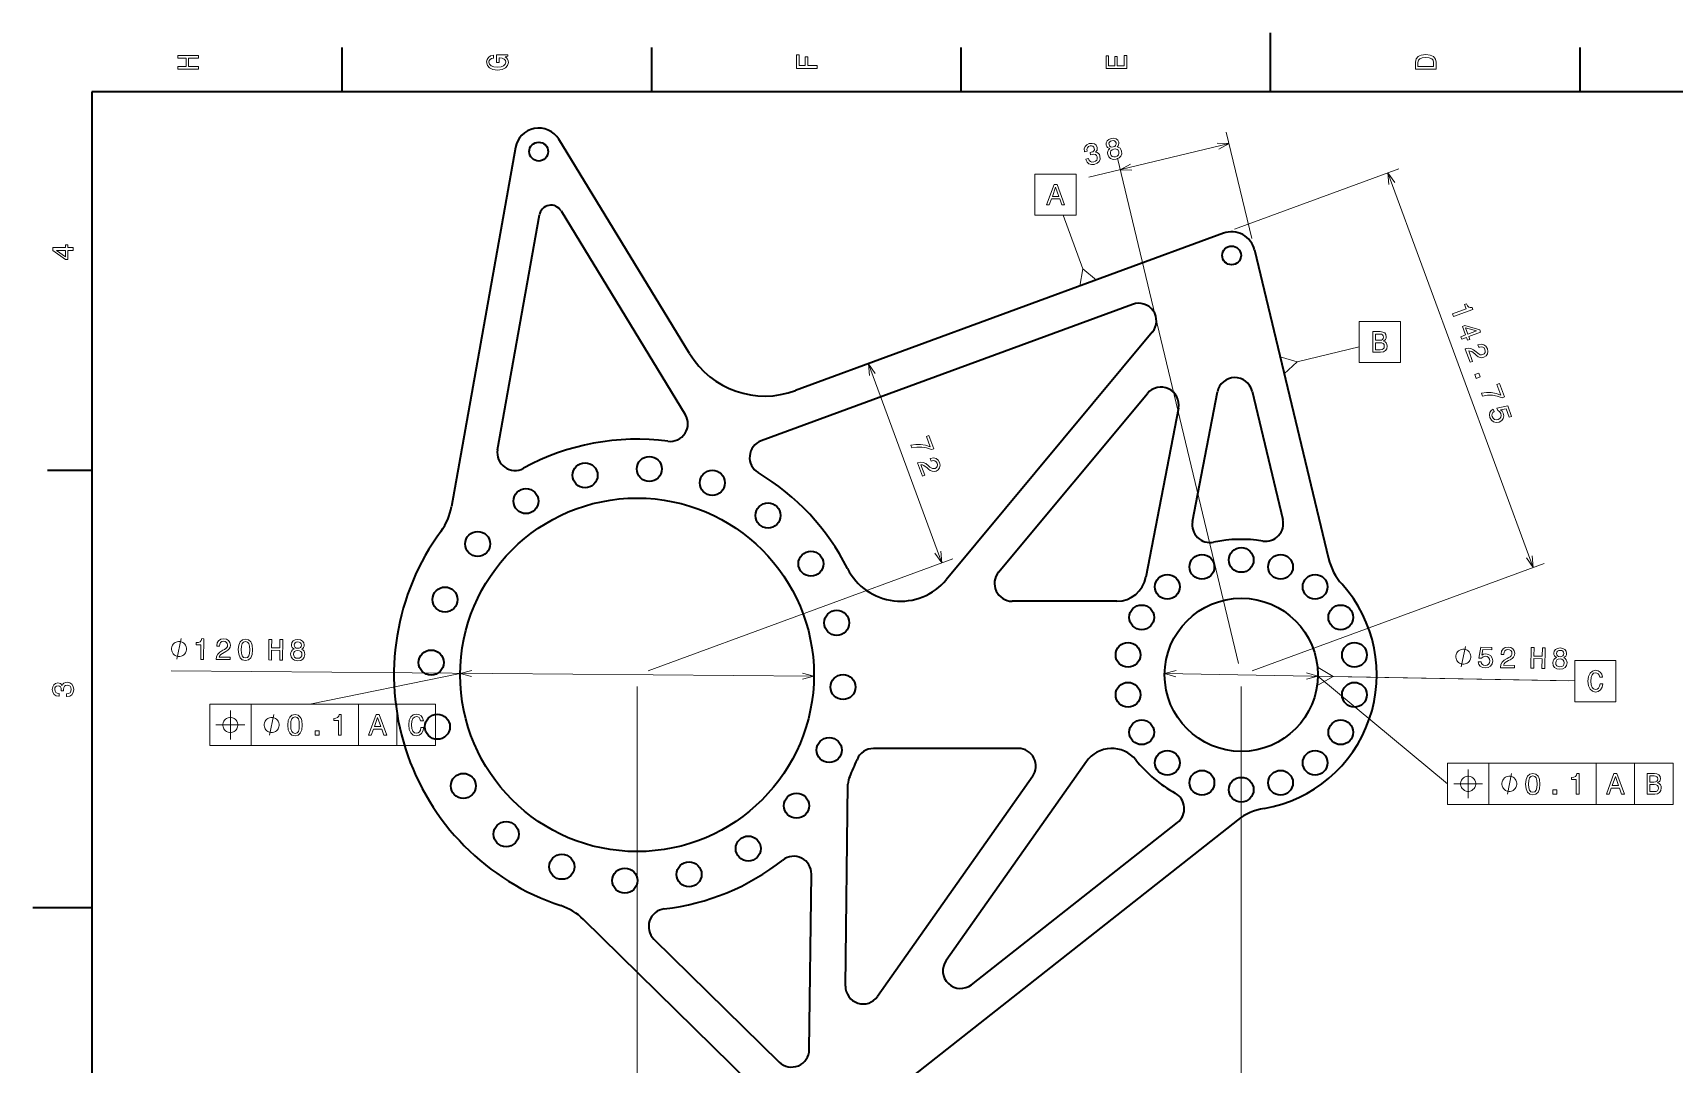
# Model space of a CAD drawing. Extents: x 0 to 420, y 0 to 297.
# Drawn here: x 0 to 278.5, y 121.9 to 297 of the extents above; entities that cross this region are included whole.
import ezdxf

# ---------------------------------------------------------------- set-up
doc = ezdxf.new("R2010")
doc.units = 0

msp = doc.modelspace()

# ---------------------------------------------------------------- linework, layer by layer
at = {"color": 7, "lineweight": 35, "ltscale": 0.25}
for p, q in [((210, 287), (210, 297)), ((10, 148.5), (0, 148.5))]:
    msp.add_line(p, q, dxfattribs=at)
at = {"color": 7, "lineweight": 35, "ltscale": 0.1875}
for p, q in [((52.5, 287), (52.5, 294.5)), ((105, 287), (105, 294.5)), ((157.5, 287), (157.5, 294.5)), ((262.5, 287), (262.5, 294.5)), ((10, 222.699997), (2.5, 222.699997))]:
    msp.add_line(p, q, dxfattribs=at)
at = {"color": 7, "lineweight": 35}
for p, q in [((410, 287), (10, 287)), ((10, 287), (10, 10)), ((111.433617, 242.538696), (89.238792, 278.921692)), ((81.885918, 277.53949), (71.035812, 216.578674)), ((78.847878, 226.229858), (85.941887, 266.08728)), ((89.618324, 266.778381), (110.701462, 232.217712)), ((202.007889, 262.966553), (129.416046, 236.27211)), ((207.278351, 260.144287), (219.827332, 207.765762)), ((186.592224, 250.904877), (123.575203, 227.731415)), ((189.933655, 246.170288), (154.973389, 204.158081)), ((163.848557, 205.443283), (189.098007, 235.785889)), ((196.768692, 214.042175), (200.985687, 236.047638)), ((206.849503, 236.181976), (212.069839, 214.392715)), ((194.350418, 233.302338), (188.846878, 204.583313)), ((167.190979, 175.524353), (142.628571, 175.524353)), ((178.742737, 173.295319), (154.948181, 139.515625)), ((169.6436, 170.796722), (143.322281, 133.429932)), ((137.869904, 135.19458), (138.293045, 169.470566)), ((204.404541, 163.354095), (136.066574, 109.527504)), ((159.25708, 135.431259), (194.209396, 162.961533)), ((131.736267, 124.406921), (132.103943, 154.19017)), ((130.789108, 109.815613), (93.420738, 146.505951)), ((105.38121, 143.171143), (126.634682, 122.303307))]:
    msp.add_line(p, q, dxfattribs=at)
at = {"color": 7, "lineweight": 13, "ltscale": 0.463879}
msp.add_line((206.812363, 262.089264), (202.489227, 280.133759), dxfattribs=at)
at = {"color": 7, "lineweight": 13}
for p, q in [((179.139008, 272.482849), (202.9552, 278.188782)), ((204.553375, 189.969315), (184.012115, 275.70697)), ((203.884995, 263.65683), (231.784241, 273.916321)), ((229.907135, 273.226044), (254.541824, 206.235428)), ((141.781281, 240.819214), (154.206207, 207.031342)), ((104.396454, 188.71463), (156.083313, 207.721619)), ((206.896454, 188.71463), (256.418945, 206.92569)), ((23.492889, 188.68042), (132.518311, 187.775299)), ((72.520386, 188.273407), (47.02161, 183.024353)), ((192.021423, 188.256714), (260.561401, 187.031418)), ((220.614929, 187.745544), (261.589539, 187.013046)), ((102.519348, 186.024353), (102.519348, 112.810822)), ((205.019348, 186.024353), (205.019348, 112.810822)), ((30.019348, 183.024353), (68.299461, 183.024353)), ((30.019348, 176.024353), (68.299461, 176.024353)), ((240.019348, 173.024353), (278.299469, 173.024353)), ((240.019348, 166.024353), (278.299469, 166.024353))]:
    msp.add_line(p, q, dxfattribs=at)
at = {"color": 7, "lineweight": 13, "ltscale": 0.241501}
msp.add_line((178.140457, 256.957886), (174.806412, 266.024353), dxfattribs=at)
at = {"color": 7, "lineweight": 13, "ltscale": 0.270501}
msp.add_line((214.497101, 241.164856), (225.019348, 243.685822), dxfattribs=at)
at = {"color": 7, "lineweight": 35, "ltscale": 0.444542}
msp.add_line((183.936234, 200.524353), (166.154572, 200.524353), dxfattribs=at)
at = {"color": 7, "lineweight": 13, "ltscale": 0.175}
for p, q in [((30.019348, 183.024353), (30.019348, 176.024353)), ((37.019348, 183.024353), (37.019348, 176.024353)), ((55.227417, 183.024353), (55.227417, 176.024353)), ((61.763439, 183.024353), (61.763439, 176.024353)), ((68.299461, 183.024353), (68.299461, 176.024353)), ((240.019348, 173.024353), (240.019348, 166.024353)), ((247.019348, 173.024353), (247.019348, 166.024353)), ((265.227417, 173.024353), (265.227417, 166.024353)), ((271.763428, 173.024353), (271.763428, 166.024353)), ((278.299469, 173.024353), (278.299469, 166.024353))]:
    msp.add_line(p, q, dxfattribs=at)
at = {"color": 7, "lineweight": 13}
for points in [[(28.083214, 290.829987), (28.083214, 291.299011), (26.439121, 291.299011), (26.439121, 292.701019), (28.083214, 292.701019), (28.083214, 293.164978), (24.583214, 293.164978), (24.583214, 292.701019), (26.010447, 292.701019), (26.010447, 291.299011), (24.583214, 291.299011), (24.583214, 290.829987)], [(80.114197, 292.922913), (80.583214, 293.008667), (80.583214, 293.260803), (78.692001, 293.260803), (78.692001, 291.984863), (79.120674, 291.984863), (79.120674, 292.771606), (79.15094, 292.771606), (79.614914, 292.71109), (79.957855, 292.549713), (80.174713, 292.302612), (80.245316, 291.994965), (80.154541, 291.652039), (79.882202, 291.384735), (79.433357, 291.213257), (78.818085, 291.15274), (78.207855, 291.208221), (77.759003, 291.3797), (77.486671, 291.652039), (77.390854, 292.020172), (77.441284, 292.272339), (77.582497, 292.479126), (77.819527, 292.630402), (78.137245, 292.716156), (78.137245, 293.215424), (77.653099, 293.08429), (77.289986, 292.837189), (77.068085, 292.489197), (76.987396, 292.050446), (77.113472, 291.475525), (77.481628, 291.041779), (78.0616, 290.764404), (78.833214, 290.668579), (79.609871, 290.764404), (80.189842, 291.041779), (80.557999, 291.450287), (80.679039, 291.964691), (80.638687, 292.252167), (80.537827, 292.509369), (80.361313, 292.731262)], [(133.083206, 290.966156), (133.083206, 291.43515), (131.474411, 291.43515), (131.474411, 292.907776), (131.055832, 292.907776), (131.055832, 291.43515), (130.006836, 291.43515), (130.006836, 293.245697), (129.583206, 293.245697), (129.583206, 290.966156)], [(185.583206, 290.940918), (185.583206, 293.159943), (185.159576, 293.159943), (185.159576, 291.404907), (183.974411, 291.404907), (183.974411, 292.968292), (183.555832, 292.968292), (183.555832, 291.404907), (182.506836, 291.404907), (182.506836, 293.119598), (182.083206, 293.119598), (182.083206, 290.940918)], [(234.583206, 291.994965), (234.583206, 290.829987), (238.083206, 290.829987), (238.083206, 291.994965), (237.97226, 292.544678), (237.634354, 292.953186), (237.084641, 293.205353), (236.333206, 293.296112), (235.566635, 293.215424), (235.264038, 293.114563), (235.021973, 292.973358), (234.694153, 292.56485), (234.613464, 292.297546)], [(235.001801, 291.959656), (235.077438, 292.342957), (235.309433, 292.605194), (235.722977, 292.761536), (236.333206, 292.811951), (236.923264, 292.7565), (237.336807, 292.600159), (237.583923, 292.332855), (237.664612, 291.959656), (237.664612, 291.299011), (235.001801, 291.299011)], [(182.734879, 277.340515), (182.517639, 277.14325), (182.391815, 276.910858), (182.341492, 276.644684), (182.376495, 276.347107), (182.55954, 275.929413), (182.866211, 275.64505), (183.285751, 275.517395), (183.805984, 275.553864), (184.281357, 275.75592), (184.597488, 276.059814), (184.742004, 276.452271), (184.72081, 276.908752), (184.612244, 277.188721), (184.451675, 277.404358), (184.229294, 277.553345), (183.951172, 277.631897), (184.119141, 277.7966), (184.217697, 277.991364), (184.254074, 278.20752), (184.225922, 278.454895), (184.064026, 278.784302), (183.791061, 279.014496), (183.414093, 279.116058), (182.961136, 279.080139), (182.536194, 278.905731), (182.24617, 278.644348), (182.102249, 278.31427), (182.112106, 277.948456), (182.194214, 277.713989), (182.324585, 277.537811)], [(182.587433, 278.020844), (182.574966, 278.246033), (182.652725, 278.440979), (182.814423, 278.588623), (183.055145, 278.687805), (183.309769, 278.707306), (183.520813, 278.648956), (183.678467, 278.510406), (183.774307, 278.305176), (183.783051, 278.073914), (183.706467, 277.874054), (183.547119, 277.716614), (183.31012, 277.623535), (183.050598, 277.602844), (182.838379, 277.666077), (182.67955, 277.80954)], [(178.657196, 275.554565), (178.665421, 275.520233), (178.856705, 275.068207), (179.171814, 274.770294), (179.588791, 274.631653), (180.089401, 274.663422), (180.579483, 274.869019), (180.910324, 275.176453), (181.073303, 275.578522), (181.055832, 276.041077), (180.947266, 276.321014), (180.782974, 276.530579), (180.562927, 276.669739), (180.295792, 276.745758), (180.551132, 277.086975), (180.562881, 277.535797), (180.397659, 277.900696), (180.117447, 278.139557), (179.730667, 278.23877), (179.244568, 278.189697), (178.82196, 278.005493), (178.535263, 277.708618), (178.396805, 277.312439), (178.432526, 276.838684), (178.44075, 276.804382), (178.877243, 276.908936), (178.841278, 277.232239), (178.914734, 277.488373), (179.08783, 277.675049), (179.365433, 277.793427), (179.629868, 277.815308), (179.840912, 277.756958), (179.993668, 277.617218), (180.091858, 277.402191), (180.105286, 277.151306), (180.026352, 276.961243), (179.843872, 276.813812), (179.571365, 276.717407), (179.378922, 276.676483), (179.471741, 276.289032), (179.709717, 276.356445), (180.029266, 276.386322), (180.287979, 276.323822), (180.47113, 276.165466), (180.580093, 275.927094), (180.594299, 275.6297), (180.502594, 275.384735), (180.308716, 275.198273), (180.020126, 275.082458), (179.699402, 275.057465), (179.438538, 275.150543), (179.239914, 275.351898), (179.108414, 275.662659)], [(182.844971, 276.469727), (182.826828, 276.740234), (182.922058, 276.970459), (183.112213, 277.150879), (183.395905, 277.265503), (183.695831, 277.29068), (183.947083, 277.216064), (184.136322, 277.053955), (184.247635, 276.805756), (184.265564, 276.514465), (184.173859, 276.269501), (183.986069, 276.079285), (183.707275, 275.96582), (183.402435, 275.939453), (183.148834, 276.023926), (182.956085, 276.200745)], [(170.019348, 273.024353), (170.019348, 266.024353), (177.019348, 266.024353), (177.019348, 273.024353)], [(171.986206, 267.774353), (172.45018, 267.774353), (172.818329, 268.803162), (174.215317, 268.803162), (174.583466, 267.774353), (175.057526, 267.774353), (173.77655, 271.279388), (173.262146, 271.279388)], [(172.979721, 269.231842), (173.519348, 270.775085), (174.058975, 269.231842)], [(6.833213, 260.077362), (6.833213, 260.53125), (5.965778, 260.53125), (5.965778, 261.030548), (5.56232, 261.030548), (5.56232, 260.53125), (3.408862, 260.53125), (3.408862, 260.072327), (5.521974, 258.539185), (5.965778, 258.539185), (5.965778, 260.077362)], [(5.56232, 258.96283), (3.993876, 260.077362), (5.56232, 260.077362)], [(180.444977, 255.037155), (178.140457, 256.957886), (177.629318, 254.00174)], [(240.846664, 249.272339), (241.005051, 248.841614), (244.31366, 250.058289), (244.195297, 250.380157), (243.875229, 250.359192), (243.6185, 250.458221), (243.409164, 250.676773), (243.239014, 251.022583), (242.902954, 250.899002), (243.184921, 250.132202)], [(225.019348, 248.024353), (225.019348, 241.024353), (232.019348, 241.024353), (232.019348, 248.024353)], [(229.14975, 244.665558), (229.502777, 244.958069), (229.593552, 245.154755), (229.62381, 245.396835), (229.558258, 245.77507), (229.361572, 246.047409), (229.043839, 246.213837), (228.600037, 246.274353), (227.35437, 246.274353), (227.35437, 242.774353), (228.670639, 242.774353), (229.139664, 242.844955), (229.48764, 243.051727), (229.704514, 243.379547), (229.780151, 243.823349), (229.734772, 244.120895), (229.613724, 244.368011), (229.417038, 244.549561)], [(228.504211, 244.821899), (227.818344, 244.821899), (227.818344, 245.855774), (228.544571, 245.855774), (228.816895, 245.8255), (229.008545, 245.734726), (229.124542, 245.578384), (229.164886, 245.346405), (229.119492, 245.11441), (228.998459, 244.953033), (228.791687, 244.852158)], [(242.263168, 245.420349), (242.419815, 244.994354), (243.233948, 245.293732), (243.406281, 244.825134), (243.784943, 244.964386), (243.61261, 245.432983), (245.633759, 246.176224), (245.475357, 246.606964), (242.962952, 247.316589), (242.546417, 247.163406), (243.077301, 245.719742)], [(243.071289, 246.90506), (244.92804, 246.400314), (243.455963, 245.858994)], [(228.615173, 243.192932), (227.818344, 243.192932), (227.818344, 244.39827), (228.569778, 244.39827), (228.887512, 244.362976), (229.114441, 244.257065), (229.25061, 244.0755), (229.296005, 243.813263), (229.25061, 243.535889), (229.124542, 243.344238), (228.91272, 243.228241)], [(243.032166, 243.329163), (243.862427, 241.071365), (244.269501, 241.221069), (243.613281, 243.005524), (243.872314, 242.98793), (244.119568, 242.885422), (244.648849, 242.483597), (244.893539, 242.256561), (245.21196, 242.018997), (245.530426, 241.88356), (245.856689, 241.858459), (246.191223, 241.92775), (246.559235, 242.154419), (246.789825, 242.49176), (246.863312, 242.90567), (246.77243, 243.371979), (246.524872, 243.796799), (246.175339, 244.060516), (245.738525, 244.152435), (245.242081, 244.055847), (245.175812, 244.031494), (245.334213, 243.600754), (245.37207, 243.614685), (245.70961, 243.69043), (245.993271, 243.649673), (246.219574, 243.501831), (246.370865, 243.25119), (246.424484, 242.959244), (246.380997, 242.712189), (246.245132, 242.51178), (246.030609, 242.37915), (245.80069, 242.332214), (245.583023, 242.354263), (245.366394, 242.446564), (245.147797, 242.6026), (244.893646, 242.826172), (244.429596, 243.182129), (243.997086, 243.393845), (243.547058, 243.448654), (243.046356, 243.334381)], [(212.320007, 239.10083), (214.497101, 241.164856), (211.621033, 242.018265)], [(244.626205, 238.994385), (244.866409, 238.341187), (245.571686, 238.600525), (245.331482, 239.253723)], [(245.793808, 235.81926), (245.969604, 235.341187), (246.808044, 235.472198), (247.637939, 235.465714), (248.457535, 235.326477), (249.278046, 235.053253), (249.670914, 235.197723), (248.842377, 237.450806), (248.411652, 237.292404), (249.073074, 235.493744), (248.242615, 235.779419), (247.43074, 235.926865), (246.619781, 235.940308)], [(247.750259, 233.143784), (247.400421, 232.896927), (247.18277, 232.553589), (247.118759, 232.143173), (247.207901, 231.681595), (247.468903, 231.234863), (247.838348, 230.946213), (248.294571, 230.845306), (248.80098, 230.929443), (249.211578, 231.171783), (249.473572, 231.526047), (249.565491, 231.96286), (249.477112, 232.451584), (249.289764, 232.78569), (249.032623, 233.002777), (249.966492, 233.19574), (250.495636, 231.756805), (250.883759, 231.899536), (250.238007, 233.655609), (248.400406, 233.275391), (248.539642, 232.896729), (248.863068, 232.70401), (249.072342, 232.383331), (249.131668, 232.061249), (249.065491, 231.773621), (248.887527, 231.541595), (248.608459, 231.379868), (248.291122, 231.322281), (248.003494, 231.388458), (247.771469, 231.566437), (247.609741, 231.84549), (247.550629, 232.108536), (247.58812, 232.342636), (247.706299, 232.547302), (247.91214, 232.703583)], [(148.984192, 227.026718), (149.159988, 226.548645), (149.998428, 226.679642), (150.828308, 226.673172), (151.647919, 226.533936), (152.46843, 226.260712), (152.861298, 226.405182), (152.032761, 228.658249), (151.602036, 228.499847), (152.263458, 226.701187), (151.432999, 226.986877), (150.621124, 227.134308), (149.810165, 227.147766)], [(150.090866, 224.017258), (150.921127, 221.75946), (151.328201, 221.909149), (150.671997, 223.693619), (150.931015, 223.676025), (151.178268, 223.573517), (151.70755, 223.171692), (151.95224, 222.944641), (152.27066, 222.707092), (152.589127, 222.571655), (152.91539, 222.546555), (153.249939, 222.615845), (153.61795, 222.842514), (153.848541, 223.179855), (153.922012, 223.593765), (153.831131, 224.060074), (153.583572, 224.484894), (153.234039, 224.748611), (152.797226, 224.84053), (152.300781, 224.743942), (152.234512, 224.719574), (152.392914, 224.288849), (152.430771, 224.302765), (152.768311, 224.378525), (153.051971, 224.337769), (153.27829, 224.189926), (153.429565, 223.93927), (153.483185, 223.647339), (153.439697, 223.400284), (153.303833, 223.19986), (153.08931, 223.067245), (152.85939, 223.020309), (152.641724, 223.042358), (152.425079, 223.134644), (152.206497, 223.290695), (151.952332, 223.514267), (151.488297, 223.870209), (151.055786, 224.08194), (150.605759, 224.136749), (150.105072, 224.022476)], [(26.090607, 192.408981), (26.091568, 192.52565), (26.035172, 192.75946), (25.978302, 192.934937), (25.920929, 193.052078), (25.805725, 193.228043), (25.632187, 193.404495), (25.45816, 193.522614), (25.34198, 193.581909), (25.167465, 193.641693), (24.934631, 193.701965), (24.817963, 193.702927), (24.701309, 193.703903), (24.467499, 193.647507), (24.292023, 193.590622), (24.174866, 193.533264), (23.998901, 193.418045), (23.822464, 193.244507), (23.704346, 193.07048), (23.64505, 192.9543), (23.585266, 192.7798), (23.524994, 192.546951), (23.524017, 192.430298), (23.523056, 192.313629), (23.579453, 192.079819), (23.636322, 191.904343), (23.693695, 191.787201), (23.808899, 191.611237), (23.982437, 191.434784), (24.156464, 191.316666), (24.272644, 191.25737), (24.447159, 191.197586), (24.679993, 191.137314), (24.796661, 191.136353), (24.913315, 191.135376), (25.147125, 191.191772), (25.322617, 191.248657), (25.439758, 191.306015), (25.615723, 191.421234), (25.79216, 191.594772), (25.910278, 191.768799), (25.969574, 191.884979), (26.029373, 192.059479), (26.08963, 192.292328)], [(28.50322, 190.638901), (28.962143, 190.635086), (28.991394, 194.160187), (28.648468, 194.163025), (28.555145, 193.856155), (28.371872, 193.650894), (28.093506, 193.532166), (27.7099, 193.49501), (27.706924, 193.136948), (28.523895, 193.130157)], [(31.099396, 190.61734), (33.504929, 190.597366), (33.50853, 191.031082), (31.6073, 191.04686), (31.715164, 191.283005), (31.898346, 191.47818), (32.461105, 191.831589), (32.759903, 191.980408), (33.094543, 192.194489), (33.333664, 192.444672), (33.47229, 192.741089), (33.525528, 193.078552), (33.443314, 193.502884), (33.209045, 193.837692), (32.847702, 194.052521), (32.379333, 194.13205), (31.894485, 194.050339), (31.524384, 193.816376), (31.28421, 193.440109), (31.199371, 192.941528), (31.198792, 192.870911), (31.657715, 192.867111), (31.658051, 192.907455), (31.706284, 193.25), (31.844528, 193.501022), (32.062729, 193.660599), (32.350647, 193.713684), (32.642715, 193.660828), (32.858521, 193.532959), (32.998093, 193.335098), (33.046478, 193.08757), (33.009247, 192.855896), (32.911804, 192.660004), (32.748993, 192.489883), (32.525848, 192.340424), (32.226959, 192.181519), (31.730148, 191.872955), (31.379425, 191.542999), (31.169296, 191.141281), (31.099518, 190.632477)], [(34.864609, 192.295792), (34.933685, 191.503418), (35.166016, 190.936615), (35.541397, 190.590546), (36.064957, 190.47525), (36.585312, 190.581894), (36.966385, 190.921677), (37.203064, 191.484573), (37.290314, 192.275665), (37.216156, 193.063049), (37.12294, 193.376511), (36.988907, 193.634842), (36.613525, 193.980911), (36.095062, 194.101212), (35.569626, 193.989578), (35.188507, 193.644745), (34.946793, 193.081894)], [(35.34874, 192.291779), (35.39415, 192.901657), (35.52388, 193.339355), (35.752945, 193.594666), (36.091583, 193.682632), (36.423676, 193.589096), (36.648468, 193.330017), (36.770905, 192.890228), (36.806183, 192.279678), (36.760742, 191.664764), (36.631012, 191.227066), (36.401947, 190.971756), (36.06839, 190.888779), (35.731216, 190.977325), (35.506409, 191.236404), (35.383987, 191.676193)], [(40.031647, 190.543182), (40.500641, 190.539291), (40.514297, 192.183334), (41.91626, 192.171692), (41.902618, 190.527649), (42.366577, 190.523804), (42.39563, 194.023682), (41.931671, 194.027527), (41.919815, 192.600357), (40.517853, 192.611984), (40.529694, 194.039169), (40.060699, 194.04306)], [(44.32785, 192.393753), (44.069489, 192.254684), (43.891342, 192.059464), (43.778336, 191.813278), (43.74057, 191.516037), (43.817535, 191.066528), (44.046631, 190.716629), (44.423019, 190.491608), (44.936691, 190.401596), (45.446747, 190.483109), (45.826828, 190.701859), (46.061691, 191.047897), (46.151154, 191.496017), (46.113281, 191.7939), (46.00943, 192.041885), (45.829514, 192.240067), (45.578522, 192.383377), (45.78125, 192.502731), (45.923843, 192.667984), (46.011246, 192.868988), (46.043564, 193.115845), (45.965836, 193.474579), (45.756424, 193.763779), (45.415039, 193.953232), (44.966797, 194.027557), (44.512329, 193.960724), (44.167862, 193.776978), (43.948624, 193.491318), (43.869995, 193.133896), (43.893158, 192.886566), (43.977219, 192.684143)], [(44.224792, 191.522095), (44.2724, 191.789001), (44.420319, 191.989517), (44.648346, 192.118744), (44.951309, 192.161621), (45.248474, 192.11377), (45.474319, 191.980759), (45.618896, 191.777832), (45.667099, 191.510132), (45.614288, 191.223099), (45.466232, 191.007462), (45.238129, 190.868134), (44.940216, 190.825211), (44.638, 190.873108), (44.412231, 191.016205), (44.267792, 191.234268)], [(44.348755, 193.089569), (44.390945, 193.311127), (44.513397, 193.481583), (44.705917, 193.585907), (44.96344, 193.624115), (45.215256, 193.581665), (45.406021, 193.474182), (45.525635, 193.301712), (45.569168, 193.079437), (45.521896, 192.852875), (45.399399, 192.677368), (45.206802, 192.562973), (44.954361, 192.52977), (44.697495, 192.57225), (44.50679, 192.684784), (44.387222, 192.862305)], [(243.986984, 191.078323), (243.989075, 191.194977), (243.934921, 191.429306), (243.87973, 191.605331), (243.823486, 191.723007), (243.709961, 191.90007), (243.538116, 192.078171), (243.365234, 192.197952), (243.249634, 192.258362), (243.075699, 192.319809), (242.843445, 192.382309), (242.726807, 192.384384), (242.610153, 192.386475), (242.375809, 192.332321), (242.199799, 192.27713), (242.082108, 192.220886), (241.905045, 192.107361), (241.726944, 191.935516), (241.607178, 191.762634), (241.546768, 191.647034), (241.485321, 191.473099), (241.422821, 191.240845), (241.420731, 191.124207), (241.41864, 191.007553), (241.472809, 190.773209), (241.528, 190.597198), (241.584229, 190.479507), (241.697754, 190.302444), (241.869598, 190.124344), (242.04248, 190.004578), (242.158096, 189.944168), (242.332016, 189.882706), (242.56427, 189.820221), (242.680923, 189.81813), (242.797577, 189.81604), (243.031906, 189.870193), (243.207916, 189.9254), (243.325623, 189.981628), (243.50267, 190.095154), (243.680771, 190.266998), (243.800552, 190.43988), (243.860962, 190.555496), (243.922409, 190.729416), (243.984909, 190.96167)], [(245.239105, 190.218628), (245.342651, 189.803162), (245.583954, 189.476028), (245.94342, 189.267853), (246.40596, 189.183914), (246.91687, 189.265579), (247.319641, 189.505539), (247.578796, 189.894333), (247.683609, 190.396866), (247.606277, 190.86734), (247.370819, 191.239761), (246.996872, 191.483521), (246.509293, 191.577988), (246.130035, 191.524231), (245.834595, 191.363068), (245.99263, 192.303482), (247.525528, 192.276077), (247.532928, 192.689545), (245.662186, 192.722992), (245.351685, 190.872345), (245.755066, 190.865128), (246.051773, 191.096893), (246.426437, 191.175949), (246.748169, 191.114716), (246.992355, 190.948929), (247.144257, 190.699066), (247.194046, 190.380402), (247.132904, 190.063721), (246.967133, 189.819519), (246.717255, 189.667618), (246.39859, 189.617828), (246.131973, 189.657913), (245.927307, 189.777588), (245.779282, 189.961807), (245.708054, 190.210251)], [(248.978394, 189.238815), (251.383636, 189.195816), (251.391388, 189.629456), (249.490387, 189.663452), (249.600525, 189.898544), (249.785553, 190.091949), (250.351669, 190.439957), (250.651871, 190.585922), (250.988556, 190.796783), (251.230057, 191.044678), (251.371521, 191.339737), (251.427979, 191.676682), (251.349823, 192.101776), (251.11879, 192.438812), (250.759521, 192.657089), (250.291931, 192.741104), (249.80632, 192.664047), (249.43399, 192.433624), (249.190231, 192.059677), (249.100632, 191.56192), (249.099365, 191.491333), (249.558228, 191.483124), (249.558945, 191.523468), (249.610458, 191.86554), (249.751114, 192.115234), (249.970825, 192.272705), (250.259232, 192.323044), (250.550781, 192.26738), (250.76535, 192.137451), (250.90303, 191.938263), (250.949036, 191.690292), (250.909592, 191.458969), (250.810272, 191.264023), (250.645844, 191.095474), (250.42128, 190.948166), (250.120895, 190.79213), (249.621155, 190.488327), (249.267273, 190.161743), (249.053314, 189.762054), (248.978668, 189.253937)], [(254.174103, 189.14592), (254.643051, 189.137543), (254.67244, 190.781372), (256.074219, 190.756317), (256.04483, 189.112488), (256.508728, 189.104187), (256.571289, 192.603638), (256.107391, 192.611923), (256.081879, 191.184921), (254.680099, 191.209976), (254.705612, 192.636978), (254.236664, 192.64537)], [(258.487823, 190.955276), (258.228149, 190.818695), (258.048126, 190.625183), (257.9328, 190.380096), (257.892181, 190.083221), (257.964844, 189.632996), (258.190552, 189.28093), (258.564758, 189.052307), (259.077576, 188.957382), (259.588379, 189.033997), (259.97052, 189.249115), (260.20871, 189.592896), (260.30246, 190.040131), (260.267426, 190.338364), (260.165955, 190.587326), (259.987946, 190.787231), (259.738342, 190.932922), (259.9422, 191.050339), (260.086365, 191.214218), (260.17569, 191.414368), (260.210358, 191.660919), (260.136078, 192.02037), (259.929443, 192.311569), (259.589905, 192.504272), (259.142395, 192.582886), (258.687317, 192.520401), (258.341095, 192.339966), (258.11911, 192.056427), (258.037079, 191.699768), (258.057892, 191.45224), (258.139984, 191.249008)], [(258.515381, 191.650864), (258.559692, 191.872009), (258.683777, 192.04129), (258.877289, 192.143753), (259.135162, 192.179489), (259.386566, 192.134644), (259.576294, 192.02533), (259.694244, 191.85173), (259.735657, 191.629044), (259.686218, 191.402954), (259.562042, 191.228622), (259.368347, 191.116074), (259.115601, 191.085281), (258.859161, 191.130219), (258.669556, 191.244583), (258.551666, 191.423233)], [(258.376434, 190.084656), (258.426575, 190.351089), (258.576416, 190.550171), (258.805664, 190.677216), (259.109039, 190.717194), (259.405731, 190.666489), (259.63028, 190.531326), (259.772919, 190.327026), (259.818542, 190.058868), (259.763, 189.772354), (259.612885, 189.558151), (259.383453, 189.421005), (259.085144, 189.380951), (258.783417, 189.431747), (258.559021, 189.576981), (258.416656, 189.796417)], [(261.589539, 190.45047), (261.589539, 183.45047), (268.589539, 183.45047), (268.589539, 190.45047)], [(5.73379, 184.329117), (5.769093, 184.329117), (6.253242, 184.409805), (6.616354, 184.646835), (6.848343, 185.020035), (6.934078, 185.514282), (6.848343, 186.038773), (6.626441, 186.432144), (6.273415, 186.684311), (5.819525, 186.775085), (5.521974, 186.734741), (5.279899, 186.623795), (5.0933, 186.44223), (4.957133, 186.20015), (4.684798, 186.527969), (4.251081, 186.643967), (3.857709, 186.568314), (3.560158, 186.351456), (3.373559, 185.998428), (3.307997, 185.514282), (3.388689, 185.060394), (3.610591, 184.712402), (3.963617, 184.485458), (4.432637, 184.409805), (4.46794, 184.409805), (4.46794, 184.858658), (4.145173, 184.899002), (3.913184, 185.030121), (3.771974, 185.241943), (3.721542, 185.53949), (3.761888, 185.801743), (3.867795, 185.993378), (4.039265, 186.109375), (4.271254, 186.15477), (4.518372, 186.109375), (4.684798, 185.988342), (4.785663, 185.77652), (4.815922, 185.489059), (4.810879, 185.292374), (5.209294, 185.292374), (5.199208, 185.53949), (5.244596, 185.857224), (5.365634, 186.094254), (5.56232, 186.235458), (5.819525, 186.285889), (6.112032, 186.230423), (6.328891, 186.084167), (6.465058, 185.852173), (6.510447, 185.54454), (6.460014, 185.226807), (6.308718, 184.994827), (6.066643, 184.848572), (5.73379, 184.793091)], [(217.990463, 186.292221), (220.614929, 187.745544), (218.044083, 189.291748)], [(265.906525, 186.501617), (265.805664, 186.077988), (265.639252, 185.775406), (265.407257, 185.588806), (265.134918, 185.528275), (264.807129, 185.619064), (264.549896, 185.891388), (264.378448, 186.33519), (264.322968, 186.95047), (264.378448, 187.560699), (264.544861, 188.009552), (264.802063, 188.281876), (265.134918, 188.377701), (265.377014, 188.327271), (265.583771, 188.186066), (265.745148, 187.959122), (265.85611, 187.646439), (266.335205, 187.646439), (266.183899, 188.125549), (265.921661, 188.488647), (265.563599, 188.715607), (265.134918, 188.796295), (264.600342, 188.670212), (264.191833, 188.317184), (263.929596, 187.737213), (263.838806, 186.95047), (263.929596, 186.163727), (264.191833, 185.583755), (264.600342, 185.225693), (265.134918, 185.104645), (265.603943, 185.20047), (265.982178, 185.467758), (266.249481, 185.906525), (266.390686, 186.501617)], [(43.271942, 179.484009), (43.347591, 178.692215), (43.584621, 178.12738), (43.962864, 177.784439), (44.487358, 177.673492), (45.006813, 177.784439), (45.385056, 178.12738), (45.617043, 178.692215), (45.697735, 179.484009), (45.617043, 180.270752), (45.521221, 180.583435), (45.385056, 180.840637), (45.006813, 181.183578), (44.487358, 181.299576), (43.962864, 181.183578), (43.584621, 180.835587), (43.347591, 180.270752)], [(51.868629, 177.774353), (52.32756, 177.774353), (52.32756, 181.299576), (51.984623, 181.299576), (51.893845, 180.991928), (51.712288, 180.785156), (51.43491, 180.664124), (51.051624, 180.623779), (51.051624, 180.265701), (51.868629, 180.265701)], [(34.802681, 179.524353), (34.802681, 179.641022), (34.744347, 179.874359), (34.686016, 180.049347), (34.627682, 180.166016), (34.511017, 180.341019), (34.336014, 180.516022), (34.161015, 180.63269), (34.04435, 180.691025), (33.869347, 180.749359), (33.636013, 180.807693), (33.519348, 180.807693), (33.402683, 180.807693), (33.16935, 180.749359), (32.994347, 180.691025), (32.877682, 180.63269), (32.702682, 180.516022), (32.527683, 180.341019), (32.411015, 180.166016), (32.35268, 180.049347), (32.29435, 179.874359), (32.236015, 179.641022), (32.236015, 179.524353), (32.236015, 179.407684), (32.29435, 179.174347), (32.35268, 178.999359), (32.411015, 178.88269), (32.527683, 178.707687), (32.702682, 178.532684), (32.877682, 178.416016), (32.994347, 178.357681), (33.16935, 178.299347), (33.402683, 178.241013), (33.519348, 178.241013), (33.636013, 178.241013), (33.869347, 178.299347), (34.04435, 178.357681), (34.161015, 178.416016), (34.336014, 178.532684), (34.511017, 178.707687), (34.627682, 178.88269), (34.686016, 178.999359), (34.744347, 179.174347), (34.802681, 179.407684)], [(41.802681, 179.524353), (41.802681, 179.641022), (41.744347, 179.874359), (41.686016, 180.049347), (41.627682, 180.166016), (41.511013, 180.341019), (41.336014, 180.516022), (41.161015, 180.63269), (41.04435, 180.691025), (40.869347, 180.749359), (40.636013, 180.807693), (40.519348, 180.807693), (40.402683, 180.807693), (40.16935, 180.749359), (39.994347, 180.691025), (39.877682, 180.63269), (39.702682, 180.516022), (39.527683, 180.341019), (39.411015, 180.166016), (39.35268, 180.049347), (39.29435, 179.874359), (39.236015, 179.641022), (39.236015, 179.524353), (39.236015, 179.407684), (39.29435, 179.174347), (39.35268, 178.999359), (39.411015, 178.88269), (39.527683, 178.707687), (39.702682, 178.532684), (39.877682, 178.416016), (39.994347, 178.357681), (40.16935, 178.299347), (40.402683, 178.241013), (40.519348, 178.241013), (40.636013, 178.241013), (40.869347, 178.299347), (41.04435, 178.357681), (41.161015, 178.416016), (41.336014, 178.532684), (41.511013, 178.707687), (41.627682, 178.88269), (41.686016, 178.999359), (41.744347, 179.174347), (41.802681, 179.407684)], [(43.756092, 179.484009), (43.796436, 180.094238), (43.922516, 180.533005), (44.149464, 180.790207), (44.487358, 180.880981), (44.820213, 180.790207), (45.047157, 180.533005), (45.173237, 180.094238), (45.213585, 179.484009), (45.173237, 178.868729), (45.047157, 178.429977), (44.820213, 178.172775), (44.487358, 178.087036), (44.149464, 178.172775), (43.922516, 178.429977), (43.796436, 178.868729)], [(47.875401, 177.774353), (48.571365, 177.774353), (48.571365, 178.525787), (47.875401, 178.525787)], [(244.802689, 169.524353), (244.802689, 169.641022), (244.744354, 169.874359), (244.68602, 170.049347), (244.627686, 170.166016), (244.511017, 170.341019), (244.336014, 170.516022), (244.161011, 170.63269), (244.044342, 170.691025), (243.869354, 170.749359), (243.636017, 170.807693), (243.519348, 170.807693), (243.402679, 170.807693), (243.169342, 170.749359), (242.994354, 170.691025), (242.877686, 170.63269), (242.702682, 170.516022), (242.527679, 170.341019), (242.411011, 170.166016), (242.352676, 170.049347), (242.294342, 169.874359), (242.236008, 169.641022), (242.236008, 169.524353), (242.236008, 169.407684), (242.294342, 169.174347), (242.352676, 168.999359), (242.411011, 168.88269), (242.527679, 168.707687), (242.702682, 168.532684), (242.877686, 168.416016), (242.994354, 168.357681), (243.169342, 168.299347), (243.402679, 168.241013), (243.519348, 168.241013), (243.636017, 168.241013), (243.869354, 168.299347), (244.044342, 168.357681), (244.161011, 168.416016), (244.336014, 168.532684), (244.511017, 168.707687), (244.627686, 168.88269), (244.68602, 168.999359), (244.744354, 169.174347), (244.802689, 169.407684)], [(251.802689, 169.524353), (251.802689, 169.641022), (251.744354, 169.874359), (251.68602, 170.049347), (251.627686, 170.166016), (251.511017, 170.341019), (251.336014, 170.516022), (251.161011, 170.63269), (251.044342, 170.691025), (250.869354, 170.749359), (250.636017, 170.807693), (250.519348, 170.807693), (250.402679, 170.807693), (250.169342, 170.749359), (249.994354, 170.691025), (249.877686, 170.63269), (249.702682, 170.516022), (249.527679, 170.341019), (249.411011, 170.166016), (249.352676, 170.049347), (249.294342, 169.874359), (249.236008, 169.641022), (249.236008, 169.524353), (249.236008, 169.407684), (249.294342, 169.174347), (249.352676, 168.999359), (249.411011, 168.88269), (249.527679, 168.707687), (249.702682, 168.532684), (249.877686, 168.416016), (249.994354, 168.357681), (250.169342, 168.299347), (250.402679, 168.241013), (250.519348, 168.241013), (250.636017, 168.241013), (250.869354, 168.299347), (251.044342, 168.357681), (251.161011, 168.416016), (251.336014, 168.532684), (251.511017, 168.707687), (251.627686, 168.88269), (251.68602, 168.999359), (251.744354, 169.174347), (251.802689, 169.407684)], [(253.271942, 169.484009), (253.347595, 168.692215), (253.584625, 168.12738), (253.96286, 167.784439), (254.487366, 167.673492), (255.006805, 167.784439), (255.385056, 168.12738), (255.617035, 168.692215), (255.697739, 169.484009), (255.617035, 170.270752), (255.521225, 170.583435), (255.385056, 170.840637), (255.006805, 171.183578), (254.487366, 171.299576), (253.96286, 171.183578), (253.584625, 170.835587), (253.347595, 170.270752)], [(253.756088, 169.484009), (253.796432, 170.094238), (253.922516, 170.533005), (254.14946, 170.790207), (254.487366, 170.880981), (254.820206, 170.790207), (255.047165, 170.533005), (255.173233, 170.094238), (255.213577, 169.484009), (255.173233, 168.868729), (255.047165, 168.429977), (254.820206, 168.172775), (254.487366, 168.087036), (254.14946, 168.172775), (253.922516, 168.429977), (253.796432, 168.868729)], [(261.868622, 167.774353), (262.327576, 167.774353), (262.327576, 171.299576), (261.984619, 171.299576), (261.893829, 170.991928), (261.71228, 170.785156), (261.434906, 170.664124), (261.051636, 170.623779), (261.051636, 170.265701), (261.868622, 170.265701)], [(257.875397, 167.774353), (258.57135, 167.774353), (258.57135, 168.525787), (257.875397, 168.525787)]]:
    msp.add_lwpolyline(points, close=True, dxfattribs=at)
for points in [[(201.197113, 277.235291), (202.9552, 278.188782), (200.955917, 278.242096)], [(186.236176, 274.715485), (184.478088, 273.761993), (186.477386, 273.70871)], [(231.059723, 271.591553), (229.907135, 273.226044), (230.088058, 271.234253)], [(142.933868, 239.184738), (141.781281, 240.819214), (141.962204, 238.827423)], [(153.053619, 208.665833), (154.206207, 207.031342), (154.025299, 209.023132)], [(253.389252, 207.869904), (254.541824, 206.235428), (254.360901, 208.227219)], [(24.442795, 190.672607), (25.171829, 194.166672)], [(242.322632, 189.357803), (243.085083, 192.844727)], [(74.456467, 188.774979), (72.520386, 188.273407), (74.447876, 187.739746)], [(130.58223, 187.273727), (132.518311, 187.775299), (130.59082, 188.30896)], [(193.962219, 188.739746), (192.021423, 188.256714), (193.94371, 187.704636)], [(216.076477, 187.30896), (218.017273, 187.791992), (216.094986, 188.34407)], [(218.017273, 187.791992), (240.019348, 169.524353)], [(33.519348, 177.074356), (33.519348, 179.524353), (33.519348, 181.97435)], [(40.16935, 177.774353), (40.869347, 181.274353)], [(31.069347, 179.524353), (33.519348, 179.524353), (35.969349, 179.524353)], [(243.519348, 167.074356), (243.519348, 169.524353), (243.519348, 171.97435)], [(250.169342, 167.774353), (250.869354, 171.274353)], [(241.069351, 169.524353), (243.519348, 169.524353), (245.969345, 169.524353)]]:
    msp.add_lwpolyline(points, dxfattribs=at)
at = {"color": 7, "lineweight": 5}
for points in [[(56.962288, 177.774353), (57.426266, 177.774353), (57.794418, 178.803177), (59.191395, 178.803177), (59.559551, 177.774353), (60.033611, 177.774353), (58.752632, 181.279404), (58.238224, 181.279404)], [(65.84845, 179.0755), (65.747589, 178.651871), (65.581161, 178.349274), (65.349174, 178.162674), (65.076843, 178.102158), (64.749031, 178.192947), (64.491829, 178.465271), (64.320358, 178.909073), (64.264877, 179.524353), (64.320358, 180.134583), (64.486786, 180.583435), (64.743988, 180.855759), (65.076843, 180.951584), (65.318916, 180.901154), (65.525688, 180.759949), (65.687073, 180.533005), (65.798019, 180.220322), (66.27713, 180.220322), (66.125832, 180.699432), (65.863586, 181.062531), (65.505516, 181.28949), (65.076843, 181.370178), (64.542259, 181.244095), (64.133759, 180.891068), (63.87151, 180.311096), (63.780731, 179.524353), (63.87151, 178.73761), (64.133759, 178.157639), (64.542259, 177.799576), (65.076843, 177.678528), (65.54586, 177.774353), (65.924103, 178.041641), (66.191391, 178.480408), (66.332603, 179.0755)], [(57.955803, 179.231842), (58.49543, 180.77507), (59.035053, 179.231842)], [(266.96228, 167.774353), (267.42627, 167.774353), (267.794434, 168.803177), (269.191406, 168.803177), (269.55954, 167.774353), (270.0336, 167.774353), (268.752625, 171.279404), (268.23822, 171.279404)], [(267.955811, 169.231842), (268.495422, 170.77507), (269.035065, 169.231842)], [(275.661835, 169.665558), (276.014862, 169.958069), (276.105652, 170.154755), (276.135895, 170.396835), (276.070343, 170.77507), (275.873657, 171.047409), (275.555939, 171.213837), (275.112122, 171.274353), (273.866455, 171.274353), (273.866455, 167.774353), (275.182739, 167.774353), (275.651764, 167.844955), (275.999725, 168.051727), (276.216583, 168.379547), (276.292236, 168.823349), (276.246857, 169.120895), (276.125824, 169.368011), (275.929138, 169.549576)], [(275.016296, 169.821899), (274.330444, 169.821899), (274.330444, 170.855759), (275.056641, 170.855759), (275.328979, 170.8255), (275.52063, 170.734726), (275.636627, 170.578384), (275.676971, 170.346405), (275.631592, 170.11441), (275.510559, 169.953033), (275.303772, 169.852158)], [(275.127258, 168.192947), (274.330444, 168.192947), (274.330444, 169.39827), (275.081879, 169.39827), (275.399597, 169.362976), (275.626526, 169.257065), (275.762695, 169.0755), (275.808105, 168.813263), (275.762695, 168.535873), (275.636627, 168.344238), (275.424805, 168.228241)]]:
    msp.add_lwpolyline(points, close=True, dxfattribs=at)
at = {"color": 7, "lineweight": 35}
for centre, radius in [((85.824028, 276.838593), 1.6), ((203.388428, 259.212341), 1.6), ((93.696922, 221.894165), 2.125), ((104.59507, 222.962738), 2.125), ((115.290039, 220.611298), 2.125), ((102.519348, 188.024353), 30), ((83.662369, 217.510193), 2.125), ((124.734917, 215.070023), 2.125), ((75.473679, 210.239929), 2.125), ((132.005188, 206.881332), 2.125), ((205.019348, 207.524353), 2.1), ((198.34996, 206.348358), 2.1), ((211.688736, 206.348358), 2.1), ((192.484985, 202.962219), 2.1), ((217.553711, 202.962219), 2.1), ((69.932388, 200.795044), 2.125), ((205.019348, 188.024353), 13), ((136.38916, 196.846786), 2.125), ((188.131851, 197.774353), 2.1), ((221.906845, 197.774353), 2.1), ((67.580948, 190.100082), 2.125), ((185.815598, 191.410492), 2.1), ((224.223099, 191.410492), 2.1), ((137.457733, 185.948624), 2.125), ((185.815598, 184.638214), 2.1), ((224.223099, 184.638214), 2.1), ((68.649521, 179.20192), 2.125), ((188.131851, 178.274353), 2.1), ((221.906845, 178.274353), 2.1), ((135.106293, 175.253662), 2.125), ((192.484985, 173.086487), 2.1), ((217.553711, 173.086487), 2.1), ((73.033508, 169.167374), 2.125), ((198.34996, 169.700348), 2.1), ((205.019348, 168.524353), 2.1), ((211.688736, 169.700348), 2.1), ((129.565033, 165.808777), 2.125), ((80.30378, 160.978683), 2.125), ((121.376328, 158.538513), 2.125), ((89.748657, 155.437408), 2.125), ((111.341774, 154.154541), 2.125), ((100.443626, 153.085968), 2.125)]:
    msp.add_circle(centre, radius, dxfattribs=at)
for centre, radius, start, end in [((85.824028, 276.838593), 4, 31.384569, 169.907909), ((87.910942, 265.736816), 2, 31.384569, 169.907909), ((203.388428, 259.212341), 4, 13.473122, 110.190158), ((187.62764, 248.089218), 3, 320.234628, 110.190158), ((124.238983, 250.350403), 15, 211.384564, 290.19016), ((191.404022, 233.866959), 3, 349.151711, 140.23463), ((203.932068, 235.483017), 3, 13.473122, 169.151711), ((108.140388, 230.655365), 3, 262.488695, 31.384569), ((81.80146, 225.704178), 3, 169.907909, 298.803773), ((102.519348, 188.024353), 40, 82.488693, 118.803778), ((124.610619, 224.915756), 3, 110.190158, 239.086035), ((102.519348, 188.024353), 40, 26.802697, 59.086034), ((61.190536, 218.330994), 10, 323.747203, 349.907905), ((102.519348, 188.024353), 41.25, 143.747205, 251.685248), ((199.715073, 213.477539), 3, 169.151711, 281.771576), ((209.152405, 213.693756), 3, 260.853254, 13.473122), ((205.019348, 188.024353), 23, 80.853259, 101.771574), ((229.552124, 210.095657), 10, 193.473117, 221.97663), ((147.222321, 210.608093), 10.083738, 206.802695, 320.234628), ((166.154572, 203.524353), 3, 140.23463, 269.999997), ((183.936234, 205.524353), 5, 269.999997, 349.151711), ((205.019348, 188.024353), 23, 279.722321, 41.976632), ((142.628571, 172.524353), 3, 90.000003, 158.871238), ((167.190979, 172.524353), 3, 324.838985, 90.000003), ((183.039398, 170.268738), 5.255622, 38.931624, 144.838983), ((102.519348, 188.024353), 40, 334.383557, 338.871237), ((205.019348, 188.024353), 23, 218.931622, 240.845697), ((141.292816, 169.433533), 3, 154.383558, 179.292712), ((192.353104, 165.318268), 3, 308.225831, 60.845695), ((210.592163, 155.498306), 10, 99.722319, 128.225832), ((102.519348, 188.024353), 40, 276.628669, 308.188582), ((129.104172, 154.227203), 3, 359.29271, 128.188581), ((86.414703, 139.370438), 10, 45.524543, 71.685246), ((107.483017, 145.311798), 3, 96.628674, 225.524545), ((157.400803, 137.787994), 3, 144.838983, 308.225831), ((140.869659, 135.157562), 3, 179.292712, 324.838985), ((128.736496, 124.443954), 3, 225.524545, 359.29271)]:
    msp.add_arc(centre, radius, start, end, dxfattribs=at)

doc.saveas('drawing.dxf')
